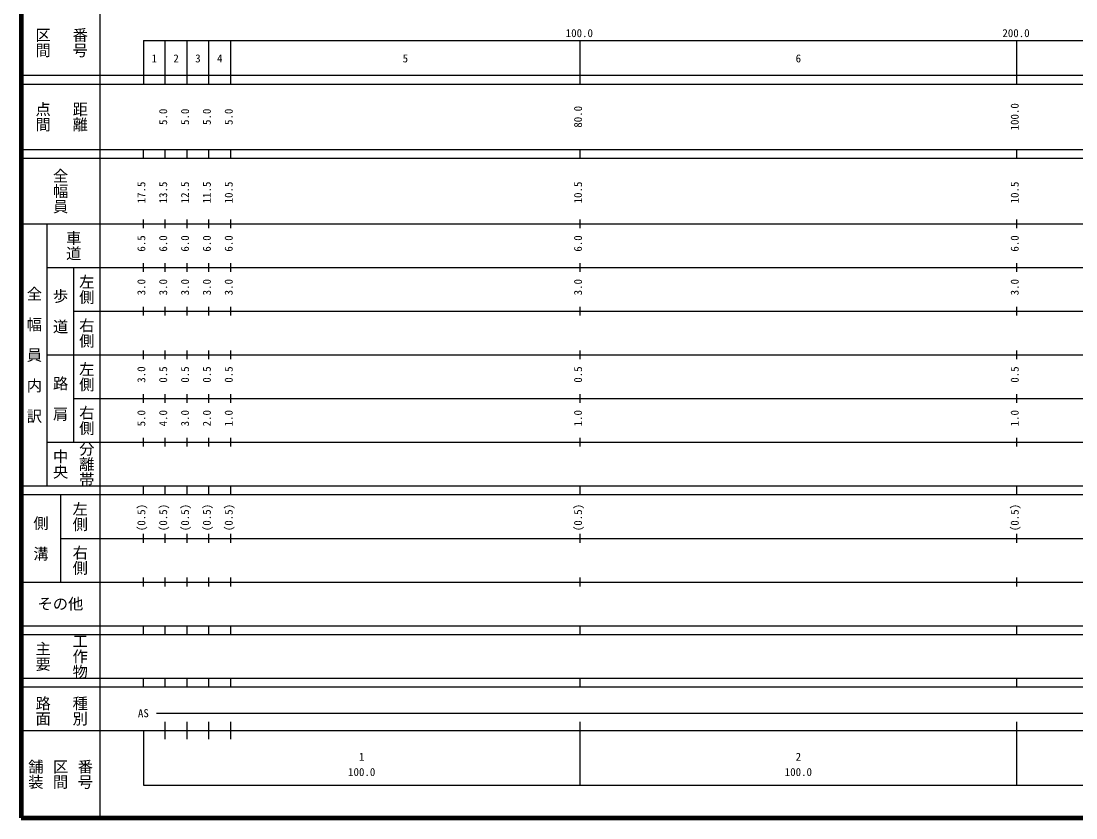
# Model space of a CAD drawing. Units: millimetres on the paper, enlarged 1000 times. Extents: x 40000 to 680000, y 20000 to 380000.
# Drawn here: x 40000 to 281558, y 20000 to 202409 of the extents above; entities that cross this region are included whole.
import ezdxf
from ezdxf.enums import TextEntityAlignment as Align

# ---------------------------------------------------------------- set-up
doc = ezdxf.new("R2010")
doc.units = ezdxf.units.MM
doc.header["$LTSCALE"] = 1000
doc.layers.add('M-TTL', color=2, linetype='Continuous', lineweight=140)
doc.layers.add('M-TTL-BAND', color=7, linetype='Continuous', lineweight=25)
doc.styles.add('@ＭＳ ゴシック', font='')
doc.styles.add('ＭＳ ゴシック', font='')
doc.styles.get('@ＭＳ ゴシック').set_extended_font_data('@MS Gothic')
doc.styles.get('ＭＳ ゴシック').set_extended_font_data('MS Gothic')

msp = doc.modelspace()

# ---------------------------------------------------------------- linework, layer by layer
at = {"layer": 'M-TTL'}
for p, q in [((40000, 380000), (40000, 20000)), ((40000, 20000), (680000, 20000))]:
    msp.add_line(p, q, dxfattribs=at)
at = {"layer": 'M-TTL-BAND'}
for p, q in [((58000, 370000), (58000, 20000)), ((68000, 198000), (579000, 198000)), ((68000, 198000), (68000, 188000)), ((73000, 188000), (73000, 198000)), ((78000, 188000), (78000, 198000)), ((83000, 188000), (83000, 198000)), ((88000, 188000), (88000, 198000)), ((168000, 188000), (168000, 198000)), ((268000, 188000), (268000, 198000)), ((40000, 190000), (579000, 190000)), ((40000, 188000), (579000, 188000)), ((40000, 173000), (579000, 173000)), ((68000, 171000), (68000, 173000)), ((73000, 171000), (73000, 173000)), ((78000, 171000), (78000, 173000)), ((83000, 171000), (83000, 173000)), ((88000, 171000), (88000, 173000)), ((168000, 171000), (168000, 173000)), ((268000, 171000), (268000, 173000)), ((40000, 171000), (579000, 171000)), ((40000, 156000), (579000, 156000)), ((46000, 96000), (46000, 156000)), ((68000, 155000), (68000, 157000)), ((73000, 155000), (73000, 157000)), ((78000, 155000), (78000, 157000)), ((83000, 155000), (83000, 157000)), ((88000, 155000), (88000, 157000)), ((168000, 155000), (168000, 157000)), ((268000, 155000), (268000, 157000)), ((46000, 146000), (579000, 146000)), ((52000, 146000), (52000, 106000)), ((68000, 145000), (68000, 147000)), ((73000, 145000), (73000, 147000)), ((78000, 145000), (78000, 147000)), ((83000, 145000), (83000, 147000)), ((88000, 145000), (88000, 147000)), ((168000, 145000), (168000, 147000)), ((268000, 145000), (268000, 147000)), ((52000, 136000), (579000, 136000)), ((68000, 135000), (68000, 137000)), ((73000, 135000), (73000, 137000)), ((78000, 135000), (78000, 137000)), ((83000, 135000), (83000, 137000)), ((88000, 135000), (88000, 137000)), ((168000, 135000), (168000, 137000)), ((268000, 135000), (268000, 137000)), ((46000, 126000), (579000, 126000)), ((68000, 125000), (68000, 127000)), ((73000, 125000), (73000, 127000)), ((78000, 125000), (78000, 127000)), ((83000, 125000), (83000, 127000)), ((88000, 125000), (88000, 127000)), ((168000, 125000), (168000, 127000)), ((268000, 125000), (268000, 127000)), ((52000, 116000), (579000, 116000)), ((68000, 115000), (68000, 117000)), ((73000, 115000), (73000, 117000)), ((78000, 115000), (78000, 117000)), ((83000, 115000), (83000, 117000)), ((88000, 115000), (88000, 117000)), ((168000, 115000), (168000, 117000)), ((268000, 115000), (268000, 117000)), ((68000, 105000), (68000, 107000)), ((73000, 105000), (73000, 107000)), ((78000, 105000), (78000, 107000)), ((83000, 105000), (83000, 107000)), ((88000, 105000), (88000, 107000)), ((168000, 105000), (168000, 107000)), ((268000, 105000), (268000, 107000)), ((46000, 106000), (579000, 106000)), ((40000, 96000), (579000, 96000)), ((68000, 94000), (68000, 96000)), ((73000, 94000), (73000, 96000)), ((78000, 94000), (78000, 96000)), ((83000, 94000), (83000, 96000)), ((88000, 94000), (88000, 96000)), ((168000, 94000), (168000, 96000)), ((268000, 94000), (268000, 96000)), ((40000, 94000), (579000, 94000)), ((49000, 94000), (49000, 74000)), ((68000, 83000), (68000, 85000)), ((73000, 83000), (73000, 85000)), ((78000, 83000), (78000, 85000)), ((83000, 83000), (83000, 85000)), ((88000, 83000), (88000, 85000)), ((168000, 83000), (168000, 85000)), ((268000, 83000), (268000, 85000)), ((49000, 84000), (579000, 84000)), ((68000, 73000), (68000, 75000)), ((73000, 73000), (73000, 75000)), ((78000, 73000), (78000, 75000)), ((83000, 73000), (83000, 75000)), ((88000, 73000), (88000, 75000)), ((168000, 73000), (168000, 75000)), ((268000, 73000), (268000, 75000)), ((40000, 74000), (579000, 74000)), ((40000, 64000), (579000, 64000)), ((68000, 62000), (68000, 64000)), ((73000, 62000), (73000, 64000)), ((78000, 62000), (78000, 64000)), ((83000, 62000), (83000, 64000)), ((88000, 62000), (88000, 64000)), ((168000, 62000), (168000, 64000)), ((268000, 62000), (268000, 64000)), ((40000, 62000), (579000, 62000)), ((40000, 52000), (579000, 52000)), ((68000, 50000), (68000, 52000)), ((73000, 50000), (73000, 52000)), ((78000, 50000), (78000, 52000)), ((83000, 50000), (83000, 52000)), ((88000, 50000), (88000, 52000)), ((168000, 50000), (168000, 52000)), ((268000, 50000), (268000, 52000)), ((40000, 50000), (579000, 50000)), ((71000, 44000), (553000, 44000)), ((73000, 38000), (73000, 42000)), ((78000, 38000), (78000, 42000)), ((83000, 38000), (83000, 42000)), ((88000, 38000), (88000, 42000)), ((168000, 27500), (168000, 42000)), ((268000, 27500), (268000, 42000)), ((40000, 40000), (579000, 40000)), ((68000, 40000), (68000, 27500)), ((68000, 27500), (579000, 27500))]:
    msp.add_line(p, q, dxfattribs=at)

# ---------------------------------------------------------------- texts
at = {"layer": 'M-TTL-BAND', "style": '@ＭＳ ゴシック'}
for s, p in [('区間', (45000, 197500)), ('番号', (53500, 197500)), ('点間', (45000, 180500)), ('距離', (53500, 180500)), ('全幅員', (49000, 163500)), ('車道', (52000, 151000)), ('左側', (55000, 141000)), ('全\u3000幅\u3000員\u3000内\u3000訳', (43000, 126000)), ('歩\u3000道', (49000, 136000)), ('右側', (55000, 131000)), ('左側', (55000, 121000)), ('路\u3000肩', (49000, 116000)), ('右側', (55000, 111000)), ('中央', (49000, 101000)), ('分離帯', (55000, 101000)), ('左側', (53500, 89000)), ('側\u3000溝', (44500, 84000)), ('右側', (53500, 79000)), ('工作物', (53500, 57000)), ('主要', (45000, 57000)), ('路面', (45000, 44500)), ('種別', (53500, 44500)), ('舗装', (43333, 30000)), ('区間', (49000, 30000)), ('番号', (54667, 30000))]:
    msp.add_text(s, height=2566, rotation=270, dxfattribs=at).set_placement(p, align=Align.MIDDLE_CENTER)
at = {"layer": 'M-TTL-BAND', "style": 'ＭＳ ゴシック'}
for s, p in [('100.0', (167844, 198195)), ('200.0', (267844, 198195)), ('1', (70500, 192405)), ('2', (75500, 192405)), ('3', (80500, 192405)), ('4', (85500, 192405)), ('5', (128000, 192405)), ('6', (218000, 192405)), ('AS', (68000, 42500)), ('1', (118000, 32523)), ('2', (218000, 32523)), ('100.0', (118000, 29033)), ('100.0', (218000, 29033))]:
    msp.add_text(s, height=1833, dxfattribs=at).set_placement(p, align=Align.BOTTOM_CENTER)
for s, p in [('5.0', (74000, 180500)), ('5.0', (79000, 180500)), ('5.0', (84000, 180500)), ('5.0', (89000, 180500)), ('80.0', (169000, 180500)), ('100.0', (269000, 180500)), ('17.5', (69000, 163174)), ('13.5', (74000, 163174)), ('12.5', (79000, 163174)), ('11.5', (84000, 163174)), ('10.5', (89000, 163174)), ('10.5', (169000, 163174)), ('10.5', (269000, 163174)), ('6.5', (69000, 151500)), ('6.0', (74000, 151500)), ('6.0', (79000, 151500)), ('6.0', (84000, 151500)), ('6.0', (89000, 151500)), ('6.0', (169000, 151500)), ('6.0', (269000, 151500)), ('3.0', (69000, 141500)), ('3.0', (74000, 141500)), ('3.0', (79000, 141500)), ('3.0', (84000, 141500)), ('3.0', (89000, 141500)), ('3.0', (169000, 141500)), ('3.0', (269000, 141500)), ('3.0', (69000, 121500)), ('0.5', (74000, 121500)), ('0.5', (79000, 121500)), ('0.5', (84000, 121500)), ('0.5', (89000, 121500)), ('0.5', (169000, 121500)), ('0.5', (269000, 121500)), ('5.0', (69000, 111500)), ('4.0', (74000, 111500)), ('3.0', (79000, 111500)), ('2.0', (84000, 111500)), ('1.0', (89000, 111500)), ('1.0', (169000, 111500)), ('1.0', (269000, 111500)), ('(0.5)', (69000, 88764)), ('(0.5)', (74000, 88764)), ('(0.5)', (79000, 88764)), ('(0.5)', (84000, 88764)), ('(0.5)', (89000, 88764)), ('(0.5)', (169000, 88764)), ('(0.5)', (269000, 88764))]:
    msp.add_text(s, height=1833, rotation=90, dxfattribs=at).set_placement(p, align=Align.BOTTOM_CENTER)
msp.add_text('その他', height=2566, dxfattribs=at).set_placement((49000, 69000), align=Align.MIDDLE_CENTER)

doc.saveas('drawing.dxf')
